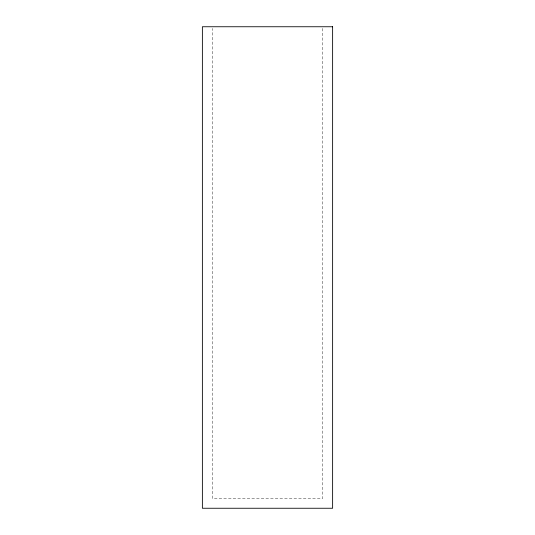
<?xml version="1.0" encoding="UTF-8"?>
<svg xmlns="http://www.w3.org/2000/svg" width="535" height="535" viewBox="0 0 535 535"><rect width="100%" height="100%" fill="white"/><g stroke="black" fill="none" stroke-linecap="round" stroke-linejoin="round"><path stroke-width="0.4" stroke-dasharray="2.67 2.01" d="M322.752 28.422L322.752 498.386L212.248 498.386L212.248 28.422"/><path stroke-width="0.8" d="M332.623 26.75L202.377 26.75L202.377 508.25L332.623 508.25L332.623 26.75"/></g></svg>
